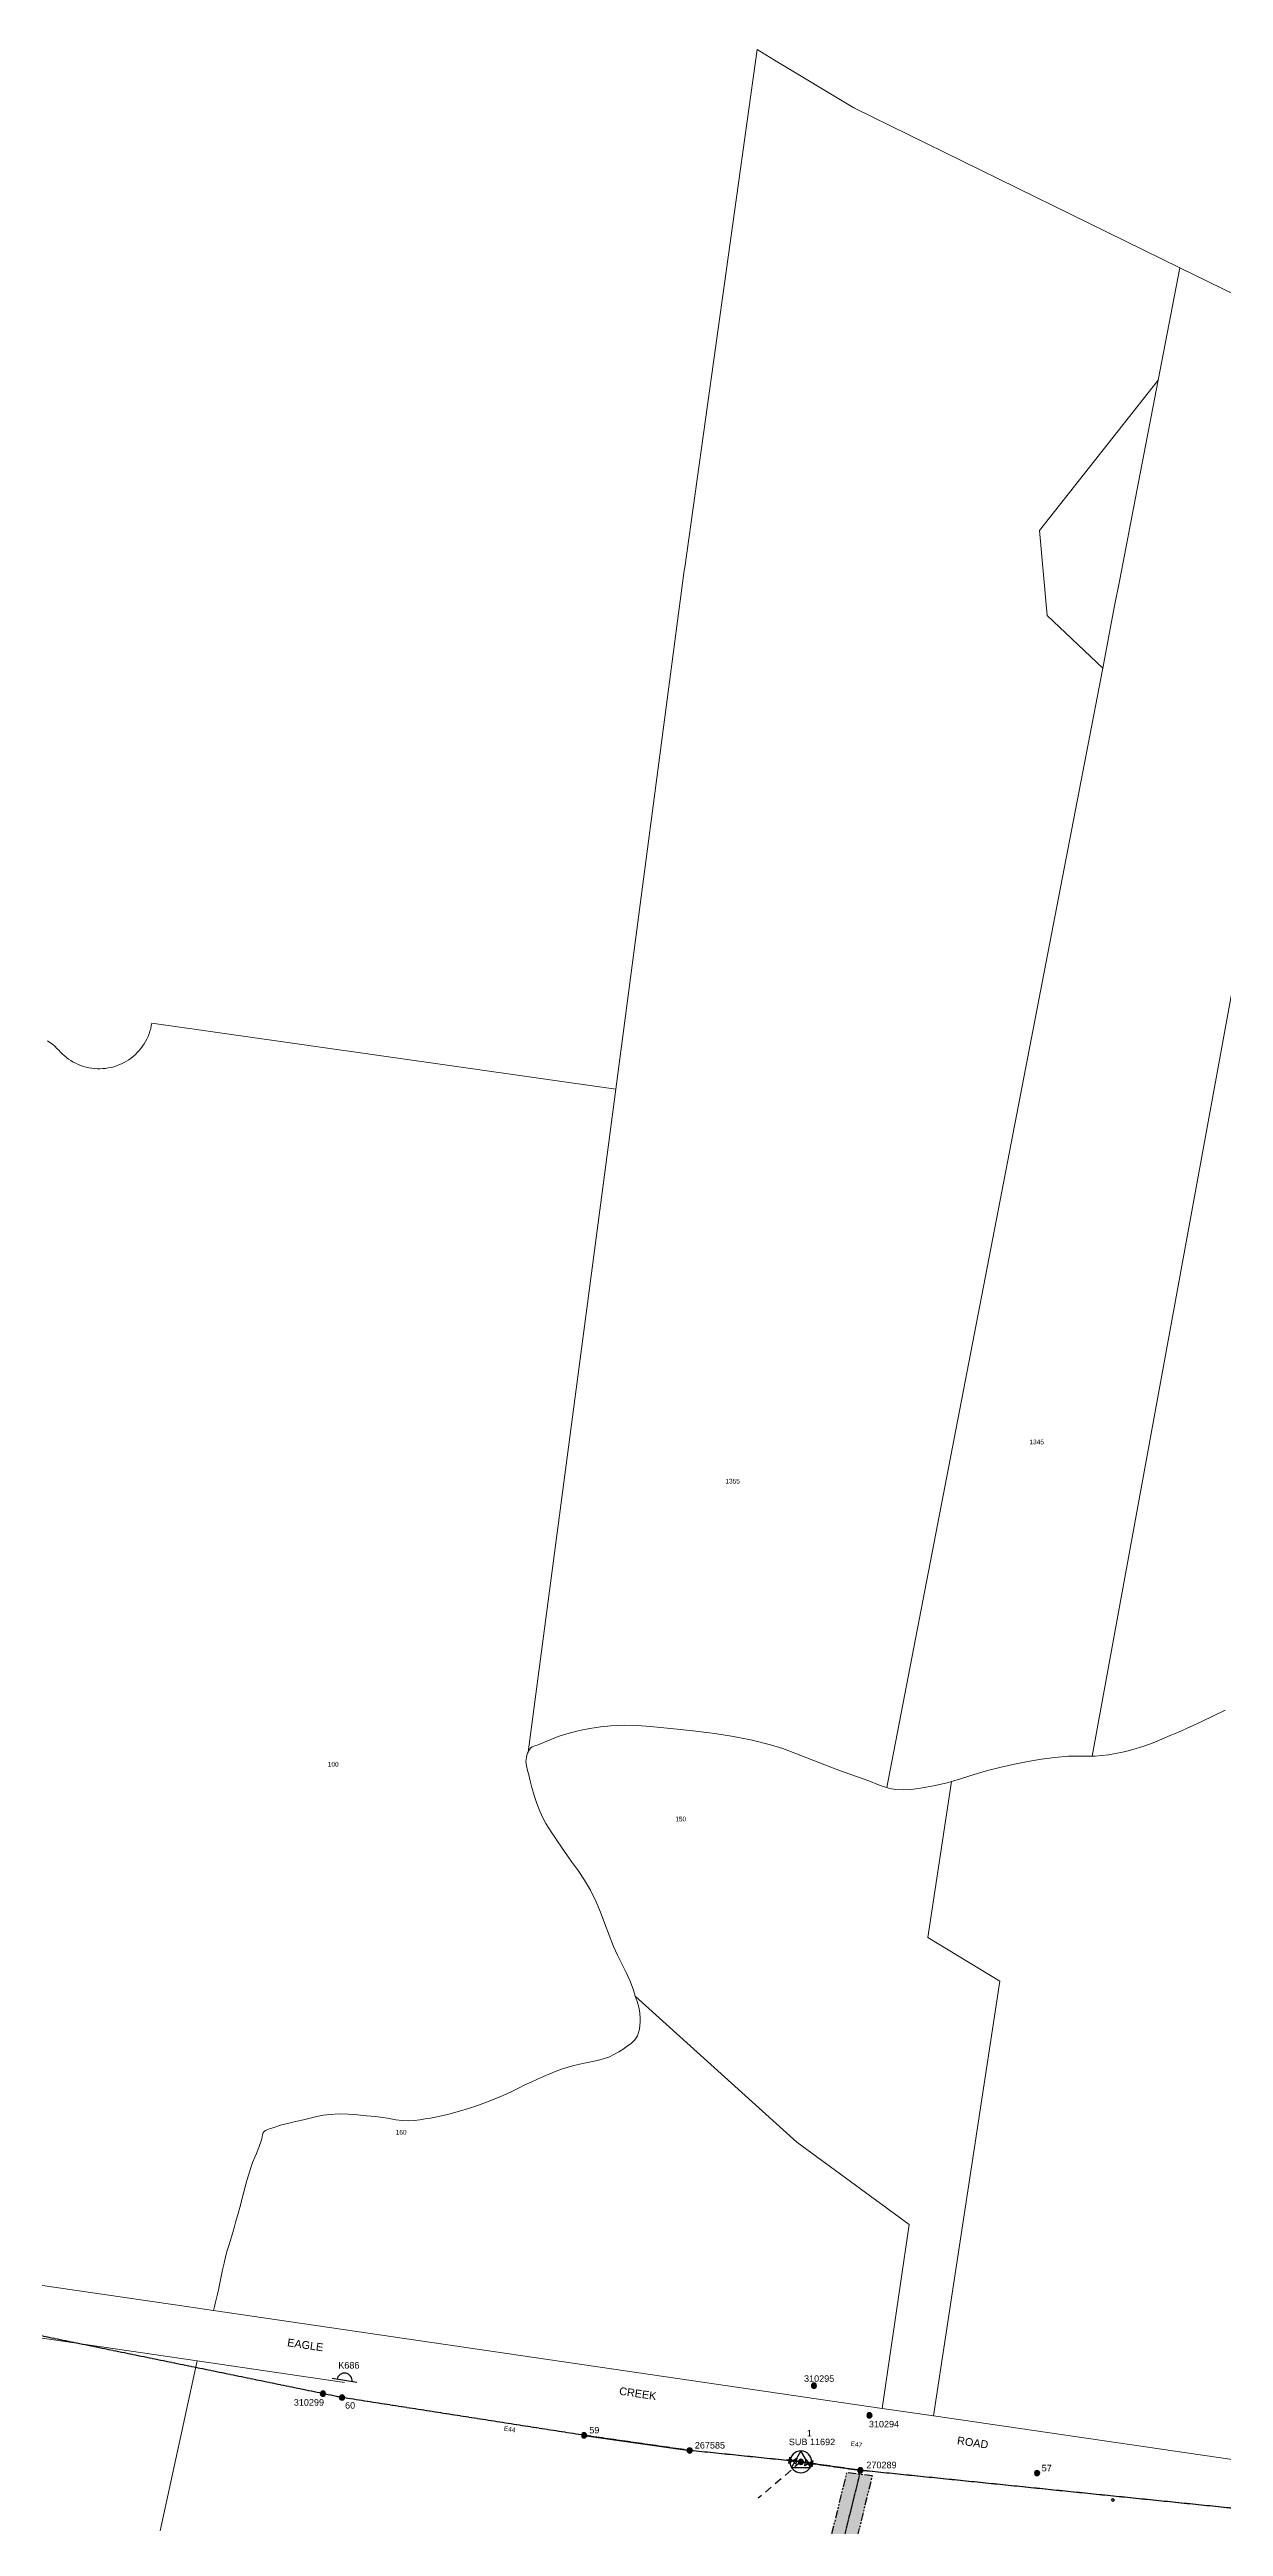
# Model space of a CAD drawing. Header units: metres. Extents: x 277106 to 279712, y 6234192 to 6236845.
# Drawn here: x 277713 to 278166, y 6235890 to 6236845 of the extents above; entities that cross this region are included whole.
import ezdxf
from ezdxf.enums import TextEntityAlignment as Align

# ---------------------------------------------------------------- set-up
doc = ezdxf.new("R2010")
doc.units = ezdxf.units.M
for name, pattern in [('Cable Exist OH', [1, 1, 0]), ('Dash', [5, 3, -2]), ('PHANTOM2', [1.25, 0.625, -0.125, 0.125, -0.125, 0.125, -0.125])]:
    doc.linetypes.add(name, pattern=pattern)
doc.layers.get('0').update_dxf_attribs({"color": 6})
for name, color, linetype in [('_User Miscellaneous11', 7, 'Continuous'), ('Equip_LV_EXT', 7, 'Continuous'), ('Equip_SP_HV_EXT', 7, 'Continuous'), ('Mains_HV_EXT', 7, 'Continuous'), ('Mains_LV_MOD', 3, 'Continuous'), ('Notes', 7, 'Continuous'), ('OH_Details_SP_MISC', 7, 'Continuous'), ('Services_SP_EXT', 7, 'Continuous'), ('Sub_SP_TR_HV_LV_EXT', 7, 'Continuous'), ('SupportsOH_SP_TR_HV_LV_SL_EXT', 7, 'Continuous')]:
    doc.layers.add(name, color=color, linetype=linetype)
for name, color, linetype, lineweight in [('Cadastre Developer_SP_NEW', 2, 'Continuous', 5), ('Cadastre Land Parcels_SP_EXT', 9, 'Continuous', 5), ('Cadastre Roads_SP_EXT', 9, 'Continuous', 5)]:
    doc.layers.add(name, color=color, linetype=linetype, lineweight=lineweight)
doc.styles.add('POLE_LABEL', font='arial.ttf')
doc.styles.get("Standard").update_dxf_attribs({"font": 'arial.ttf'})

# ---------------------------------------------------------------- blocks, each defined once
blk = doc.blocks.new('SUB_POLE_EXT')
blk.add_line((2.16, 0.48), (2.16, 0.48, 0))
blk.add_lwpolyline([(-4.22, 0, 1), (4.22, 0, 1)], format="xyb", close=True)
blk.add_lwpolyline([(2.14, 0.52), (0, 4.22), (-3.66, -2.11), (3.66, -2.11)], close=True)
for tag, height, flags, p in [('STREET_CODE', 0.2, 9, (1.5, 0)), ('ASSET_NUM', 2.5, 8, (2, 2)), ('CONSTRUCTED_VOLTAGE', 0.2, 9, (1.5, -0.2)), ('OPERATING_VOLTAGE', 0.2, 9, (1.5, -0.6)), ('OPERATED_BY', 0.2, 9, (1.5, -0.8)), ('ORIENTATION', 0.2, 9, (1.5, -1.2)), ('OWNED_BY', 0.2, 9, (1.5, -1.4)), ('SECONDARY_VOLTAGE', 0.2, 9, (1.5, -1.6)), ('STATE', 0.2, 9, (1.5, -1.8)), ('SUBSTATION_TYPE', 0.2, 9, (1.5, -2)), ('STREETNAME', 0.2, 9, (1.5, -2.8)), ('SUBURB', 0.2, 9, (1.5, -3)), ('Z', 0.2, 1, (1.5, -3.4)), ('NO_PHASES', 0.2, 9, (1.5, -0.4)), ('MAINTAINED_BY', 0.2, 9, (1.5, -1)), ('USAGE', 0.2, 9, (1.5, -2.2)), ('LEGEND', 0.2, 9, (1.5, -2.4)), ('LOCATION', 0.2, 9, (1.5, -2.6)), ('NOTES', 0.2, 9, (1.5, -3.2))]:
    blk.add_attdef(tag, text='', height=height, dxfattribs=dict(flags=flags)).set_placement(p, align=Align.MIDDLE_LEFT)
blk = doc.blocks.new('LV_OH_LINKS_DISTFUSE_EXT')
for p, q in [((0, 0), (0.96, 0)), ((3.84, 0), (4.8, 0))]:
    blk.add_line(p, q)
blk.add_lwpolyline([(3.84, -1.2), (3.84, 1.2), (0.96, -1.2), (0.96, 1.2)], close=True)
at = {"flags": 9}
for tag, p in [('ACTUAL_STATUS', (0, 0)), ('CONSTRUCTED_VOLTAGE', (0, -0.2)), ('OPERATING_VOLTAGE', (0, -0.6)), ('ORIENTATION', (0, -0.8)), ('OWNED_BY', (0, -1)), ('STATE', (0, -1.2)), ('SWITCH_TYPE', (0, -1.4)), ('NO_PHASES', (0, -0.4)), ('USAGE', (0, -1.6)), ('NOTES', (0, -1.8))]:
    blk.add_attdef(tag, text='', height=0.2, dxfattribs=at).set_placement(p, align=Align.MIDDLE_LEFT)
at = {"flags": 1}
blk.add_attdef('Z', (0, 0), '', height=0.2, dxfattribs=at)
blk = doc.blocks.new('CCP_EXT')
blk.add_wipeout([(0, 0.57), (0.57, 0), (0, -0.57), (-0.57, 0)])
blk.add_lwpolyline([(-0.57, 0), (0, 0.57), (0.57, 0), (0, -0.57), (-0.57, 0)])
at = {"flags": 1}
blk.add_attdef('Z', (0, 0), '', height=0.2, dxfattribs=at)
at = {"flags": 9}
for tag, p in [('CCP_TYPE', (0, 0)), ('CONSTRUCTED_VOLTAGE', (0, -0.2)), ('OPERATING_VOLTAGE', (0, -0.6)), ('ORIENTATION', (0, -0.8)), ('OWNED_BY', (0, -1)), ('STATE', (0, -1.8)), ('NO_PHASES', (0, -0.4)), ('USAGE', (0, -1.2)), ('LEGEND', (0, -1.4)), ('LIFE_SUPPORT', (0, -1.6)), ('NOTES', (0, -2))]:
    blk.add_attdef(tag, text='', height=0.2, dxfattribs=at).set_placement(p, align=Align.MIDDLE_LEFT)
blk = doc.blocks.new('POLE_EXT')
blk.add_hatch(color=256).paths.add_polyline_path([(-1, 0, 1), (1, 0, 1)])
blk.add_lwpolyline([(-1, 0, 1), (1, 0, 1)], format="xyb", close=True)
for tag, height, flags, p in [('pNumber', 2.5, 8, (-17.84, 2.07)), ('OWNED_BY', 0.2, 9, (1.35, -0.4)), ('SPECIAL_USE', 0.2, 9, (1.35, -0.8)), ('STATE', 0.2, 9, (1.35, -1)), ('cLV', 0.2, 9, (1.35, -1.4)), ('hDepth', 0.2, 9, (1.35, -1.6)), ('hDia', 0.2, 9, (1.35, -1.8)), ('cHV', 0.2, 9, (1.35, -2)), ('cLinedev', 0.2, 9, (1.35, -3.4)), ('pExisting', 0.2, 9, (1.35, -3.8)), ('pFooting', 0.2, 9, (1.35, -4.4)), ('pNew', 0.2, 9, (1.35, -4.6)), ('pRelocate', 0.2, 9, (1.35, -5)), ('pRemove', 0.2, 9, (1.35, -5.2)), ('pReplace', 0.2, 9, (1.35, -5.4)), ('pStay', 0.2, 9, (1.35, -5.6)), ('pType', 0.2, 9, (1.35, -5.8)), ('cspan', 0.2, 9, (1.35, -6)), ('STREETNAME', 0.2, 9, (1.35, -6.2)), ('SUBURB', 0.2, 9, (1.35, -6.4)), ('OPERATED_BY', 0.2, 9, (1.36, -7.01)), ('PARENT', 0.2, 9, (1.35, -0.6)), ('USAGE', 0.2, 9, (1.35, -1.2)), ('LBRACKET', 0.2, 9, (1.35, -2.2)), ('LExisting', 0.2, 9, (1.35, -2.4)), ('LANTNUMBER', 0.2, 9, (1.35, -2.6)), ('LOther', 0.2, 9, (1.35, -2.8)), ('LRemove', 0.2, 9, (1.35, -3)), ('LEGEND', 0.2, 9, (1.35, -3.2)), ('LOCATION', 0.2, 9, (1.35, -3.6)), ('PFNUMBER', 0.2, 9, (1.35, -4)), ('NEWPFNUMBER', 0.2, 9, (1.35, -4.2)), ('NOTES', 0.2, 9, (1.35, -6.6)), ('MAINTAINED_BY', 0.2, 9, (1.36, -6.81))]:
    blk.add_attdef(tag, text='', height=height, dxfattribs=dict(flags=flags)).set_placement(p, align=Align.MIDDLE_LEFT)
at = {"style": 'POLE_LABEL'}
for tag, height, flags, p in [('STRUCTURE_PLANT_NUMBER', 0.2, 9, (1.35, 0.03)), ('ASSET_NUM', 2.5, 8, (2, 2)), ('STREET_CODE', 0.2, 9, (1.35, -0.2))]:
    blk.add_attdef(tag, text='', height=height, dxfattribs=dict(at, flags=flags)).set_placement(p, align=Align.MIDDLE_LEFT)
at = {"flags": 1}
blk.add_attdef('Z', (1.35, -7.33), '', height=0.2, dxfattribs=at)
blk = doc.blocks.new('*U37')
blk.add_line((2.28, -0.25), (-2.52, -0.25))
blk.add_lwpolyline([(1.32, -0.25, 0.414214), (-0.12, 1.19, 0.414214), (-1.56, -0.25)], format="xyb")
for tag, height, flags, p in [('STREET_CODE', 0.2, 9, (1.5, 0)), ('ASSET_NUM', 2.5, 8, (2, 2)), ('ACTUAL_STATUS', 0.2, 9, (1.5, -0.2)), ('CONSTRUCTED_VOLTAGE', 0.2, 9, (1.5, -0.4)), ('OPERATING_VOLTAGE', 0.2, 9, (1.5, -0.8)), ('ORIENTATION', 0.2, 9, (1.5, -1)), ('OWNED_BY', 0.2, 9, (1.5, -1.2)), ('OPERATED_BY', 0.2, 9, (1.5, -1.4)), ('STATE', 0.2, 9, (1.5, -1.8)), ('SWITCH_TYPE', 0.2, 9, (1.5, -2)), ('STREETNAME', 0.2, 9, (1.5, -2.8)), ('SUBURB', 0.2, 9, (1.5, -3)), ('Z', 0.2, 1, (1.5, -3.6)), ('NO_PHASES', 0.2, 9, (1.5, -0.6)), ('MAINTAINED_BY', 0.2, 9, (1.5, -1.6)), ('USAGE', 0.2, 9, (1.5, -2.2)), ('LEGEND', 0.2, 9, (1.5, -2.4)), ('LOCATION', 0.2, 9, (1.5, -2.6)), ('NOTES', 0.2, 9, (1.5, -3.2)), ('LABEL_ALIGNMENT', 0.2, 9, (1.5, -3.4))]:
    blk.add_attdef(tag, text='', height=height, dxfattribs=dict(flags=flags)).set_placement(p, align=Align.MIDDLE_LEFT)

msp = doc.modelspace()

# ---------------------------------------------------------------- hatches: boundary and pattern name
at = {"layer": 'Notes'}
h = msp.add_hatch(dxfattribs=at)
h.set_pattern_fill('DOTS', color=252)
h.set_pattern_definition([(0, (1098.9574, 68.1342), (0.79375, 1.5875), [0, -1.5875])])
h.paths.add_polyline_path([(277991.06, 6235715.5), (277997.52, 6235773.15), (278030.7, 6235909.66), (278020.71, 6235910.89), (277987.65, 6235774.89), (277981.16, 6235716.88), (277968.39, 6235624.6), (277961.36, 6235567.28), (277954.45, 6235510.47), (277939.53, 6235390.89), (277949.45, 6235389.65), (277964.38, 6235509.24), (277971.29, 6235566.06), (277978.3, 6235623.3)])

# ---------------------------------------------------------------- linework, layer by layer
at = {"layer": '_User Miscellaneous11', "linetype": 'Cable Exist OH'}
msp.add_lwpolyline([(278026.07, 6235911.8), (277992.58, 6235774.02)], dxfattribs=at)
at = {"layer": 'Cadastre Developer_SP_NEW', "color": 0, "flags": 128}
msp.add_lwpolyline([(277770.1, 6235954.02), (277826.99, 6235945.71)], dxfattribs=at)
at = {"layer": 'Cadastre Land Parcels_SP_EXT', "linetype": 'Continuous'}
for points in [[(277992.98, 6236841.42), (277986.2, 6236845.49), (277958.29, 6236645.73), (277958.13, 6236644.55), (277931.67, 6236444.51), (277897.85, 6236188.85), (277897.99, 6236189.19), (277898.41, 6236189.89), (277898.92, 6236190.47), (277899.44, 6236190.83), (277900.03, 6236191.09), (277900.66, 6236191.31), (277901.31, 6236191.52), (277901.94, 6236191.75), (277903.5, 6236192.41), (277905.06, 6236193.08), (277906.62, 6236193.73), (277908.19, 6236194.36), (277909.78, 6236194.94), (277913.66, 6236196.14), (277917.64, 6236197.14), (277921.67, 6236197.93), (277925.73, 6236198.54), (277929.78, 6236198.98), (277934.86, 6236199.21), (277939.97, 6236199.07), (277945.11, 6236198.7), (277950.24, 6236198.18), (277955.35, 6236197.65), (277962.62, 6236196.89), (277969.9, 6236195.99), (277977.14, 6236194.87), (277984.31, 6236193.45), (277991.36, 6236191.67), (277996.08, 6236190.17), (278000.74, 6236188.45), (278005.37, 6236186.62), (278009.99, 6236184.77), (278014.64, 6236183), (278019.78, 6236181.13), (278022.35, 6236180.2), (278024.92, 6236179.29), (278027.5, 6236178.39), (278029.94, 6236177.48), (278032.37, 6236176.52), (278034.8, 6236175.6), (278036.27, 6236175.15), (278036.8, 6236177.9), (278119.58, 6236606.93), (278098.2, 6236627.21), (278095.24, 6236660.04), (278141.01, 6236718.03), (278149.37, 6236761.36), (278023.59, 6236823.04), (277992.98, 6236841.42)], [(278036.27, 6236175.15), (278034.8, 6236175.6), (278032.37, 6236176.52), (278029.94, 6236177.48), (278027.5, 6236178.39), (278024.92, 6236179.29), (278022.35, 6236180.2), (278019.78, 6236181.13), (278014.64, 6236183), (278009.99, 6236184.77), (278005.37, 6236186.62), (278000.74, 6236188.45), (277996.08, 6236190.17), (277991.36, 6236191.67), (277984.31, 6236193.45), (277977.14, 6236194.87), (277969.9, 6236195.99), (277962.62, 6236196.89), (277955.35, 6236197.65), (277950.24, 6236198.18), (277945.11, 6236198.7), (277939.97, 6236199.07), (277934.86, 6236199.21), (277929.78, 6236198.98), (277925.73, 6236198.54), (277921.67, 6236197.93), (277917.64, 6236197.14), (277913.66, 6236196.14), (277909.78, 6236194.94), (277908.19, 6236194.36), (277906.62, 6236193.73), (277905.06, 6236193.08), (277903.5, 6236192.41), (277901.94, 6236191.75), (277901.31, 6236191.52), (277900.66, 6236191.31), (277900.03, 6236191.09), (277899.44, 6236190.83), (277898.92, 6236190.47), (277898.41, 6236189.89), (277897.99, 6236189.19), (277897.85, 6236188.85), (277897.66, 6236188.41), (277897.39, 6236187.59), (277897.17, 6236186.79), (277897, 6236185.2), (277897.19, 6236183.51), (277897.6, 6236181.76), (277898.1, 6236180.01), (277898.55, 6236178.3), (277899.3, 6236175.2), (277900.18, 6236172.11), (277901.2, 6236169.06), (277902.37, 6236166.08), (277903.71, 6236163.2), (277904.73, 6236161.34), (277905.84, 6236159.53), (277907, 6236157.74), (277908.19, 6236155.97), (277909.36, 6236154.19), (277911.88, 6236150.47), (277914.5, 6236146.81), (277917.12, 6236143.15), (277919.62, 6236139.43), (277921.89, 6236135.59), (277923.94, 6236131.38), (277925.73, 6236127.05), (277927.4, 6236122.64), (277929.06, 6236118.23), (277930.83, 6236113.87), (277932.39, 6236110.5), (277934.04, 6236107.17), (277935.68, 6236103.83), (277937.19, 6236100.45), (277938.46, 6236096.99), (277939.22, 6236094.71), (278001.49, 6236038.4), (278044.96, 6236006.65), (278034.47, 6235935.7), (278054.27, 6235932.81), (278079.93, 6236100.52), (278052.08, 6236117.37), (278061.27, 6236177.48), (278059.57, 6236176.99), (278054.32, 6236175.87), (278051.41, 6236175.36), (278048.47, 6236174.84), (278045.53, 6236174.43), (278042.62, 6236174.23), (278039.75, 6236174.37), (278037.26, 6236174.85), (278036.27, 6236175.15)], [(278034.47, 6235935.7), (278044.96, 6236006.65), (278001.49, 6236038.4), (277939.22, 6236094.71), (277939.89, 6236092.67), (277940.52, 6236090.48), (277940.95, 6236088.28), (277941.1, 6236086.1), (277941.07, 6236084.73), (277940.98, 6236083.34), (277940.8, 6236081.95), (277940.49, 6236080.63), (277940.02, 6236079.39), (277939.04, 6236077.91), (277937.7, 6236076.57), (277936.13, 6236075.36), (277934.47, 6236074.24), (277932.84, 6236073.17), (277928.95, 6236071.2), (277924.62, 6236069.91), (277920.06, 6236068.94), (277915.47, 6236067.98), (277911.07, 6236066.66), (277908.63, 6236065.71), (277906.21, 6236064.72), (277903.8, 6236063.69), (277901.4, 6236062.63), (277901.24, 6236062.56), (277899, 6236061.56), (277896.59, 6236060.44), (277894.19, 6236059.26), (277891.79, 6236058.08), (277889.39, 6236056.93), (277886.95, 6236055.86), (277882.13, 6236053.92), (277877.22, 6236052.14), (277872.25, 6236050.54), (277867.22, 6236049.17), (277862.16, 6236048.08), (277860.11, 6236047.69), (277858.05, 6236047.32), (277855.99, 6236047), (277853.92, 6236046.77), (277851.85, 6236046.66), (277849.29, 6236046.75), (277846.74, 6236047.06), (277843.56, 6236047.58), (277841.61, 6236047.91), (277839.04, 6236048.23), (277835.51, 6236048.58), (277831.96, 6236048.94), (277828.42, 6236049.2), (277824.89, 6236049.29), (277821.39, 6236049.1), (277818.82, 6236048.76), (277816.27, 6236048.26), (277813.73, 6236047.67), (277811.19, 6236047.04), (277808.66, 6236046.42), (277807.08, 6236046.06), (277805.49, 6236045.7), (277803.91, 6236045.33), (277802.34, 6236044.92), (277800.79, 6236044.45), (277800.43, 6236044.32), (277800.07, 6236044.2), (277799.7, 6236044.07), (277799.34, 6236043.94), (277798.98, 6236043.8), (277798.34, 6236043.59), (277797.68, 6236043.39), (277797.04, 6236043.17), (277796.45, 6236042.9), (277795.97, 6236042.53), (277795.58, 6236041.95), (277795.33, 6236041.23), (277795.17, 6236040.44), (277795.02, 6236039.63), (277794.82, 6236038.86), (277794.06, 6236036.75), (277793.23, 6236034.68), (277792.98, 6236034.07), (277792.37, 6236032.61), (277791.53, 6236030.54), (277790.77, 6236028.44), (277790, 6236026.02), (277789.31, 6236023.58), (277788.65, 6236021.12), (277788.01, 6236018.66), (277787.35, 6236016.21), (277786.79, 6236014.13), (277785.66, 6236009.97), (277785.1, 6236007.9), (277784.52, 6236005.82), (277783.83, 6236003.49), (277782.42, 6235998.86), (277781.73, 6235996.54), (277781.09, 6235994.2), (277780.48, 6235991.65), (277779.92, 6235989.08), (277779.4, 6235986.51), (277778.86, 6235983.94), (277778.3, 6235981.37), (277777.94, 6235979.79), (277777.56, 6235978.21), (277777.18, 6235976.63), (277776.8, 6235975.06), (277776.4, 6235973.43), (278034.47, 6235935.7)]]:
    msp.add_lwpolyline(points, close=True, dxfattribs=at)
for points in [[(278181.77, 6236745.48), (278149.37, 6236761.36), (278141.01, 6236718.03), (278132.77, 6236675.3), (278126.17, 6236641.11), (278124.07, 6236630.24), (278119.58, 6236606.93), (278036.8, 6236177.9), (278036.27, 6236175.15), (278037.26, 6236174.85), (278039.75, 6236174.37), (278042.62, 6236174.23), (278045.53, 6236174.43), (278048.47, 6236174.84), (278051.41, 6236175.36), (278054.32, 6236175.87), (278059.57, 6236176.99), (278061.27, 6236177.48), (278064.76, 6236178.48), (278069.93, 6236180.13), (278075.11, 6236181.73), (278080.34, 6236183.07), (278085.51, 6236184.16), (278090.71, 6236185.17), (278095.93, 6236186.05), (278101.17, 6236186.76), (278106.41, 6236187.23), (278108.96, 6236187.31), (278111.53, 6236187.3), (278114.09, 6236187.27), (278115.56, 6236187.29), (278214.74, 6236729.31)], [(277636.27, 6235993.92), (277766.04, 6235974.94), (277776.4, 6235973.43), (277776.8, 6235975.06), (277777.18, 6235976.63), (277777.56, 6235978.21), (277777.94, 6235979.79), (277778.3, 6235981.37), (277778.86, 6235983.94), (277779.4, 6235986.51), (277779.92, 6235989.08), (277780.48, 6235991.65), (277781.09, 6235994.2), (277781.73, 6235996.54), (277782.42, 6235998.86), (277783.83, 6236003.49), (277784.52, 6236005.82), (277785.1, 6236007.9), (277785.66, 6236009.97), (277786.79, 6236014.13), (277787.35, 6236016.21), (277788.01, 6236018.66), (277788.65, 6236021.12), (277789.31, 6236023.58), (277790, 6236026.02), (277790.77, 6236028.44), (277791.53, 6236030.54), (277792.37, 6236032.61), (277792.98, 6236034.07), (277793.23, 6236034.68), (277794.06, 6236036.75), (277794.82, 6236038.86), (277795.02, 6236039.63), (277795.17, 6236040.44), (277795.33, 6236041.23), (277795.58, 6236041.95), (277795.97, 6236042.53), (277796.45, 6236042.9), (277797.04, 6236043.17), (277797.68, 6236043.39), (277798.34, 6236043.59), (277798.98, 6236043.8), (277799.34, 6236043.94), (277799.7, 6236044.07), (277800.07, 6236044.2), (277800.43, 6236044.32), (277800.79, 6236044.45), (277802.34, 6236044.92), (277803.91, 6236045.33), (277805.49, 6236045.7), (277807.08, 6236046.06), (277808.66, 6236046.42), (277811.19, 6236047.04), (277813.73, 6236047.67), (277816.27, 6236048.26), (277818.82, 6236048.76), (277821.39, 6236049.1), (277824.89, 6236049.29), (277828.42, 6236049.2), (277831.96, 6236048.94), (277835.51, 6236048.58), (277839.04, 6236048.23), (277841.61, 6236047.91), (277843.56, 6236047.58), (277846.74, 6236047.06), (277849.29, 6236046.75), (277851.85, 6236046.66), (277853.92, 6236046.77), (277855.99, 6236047), (277858.05, 6236047.32), (277860.11, 6236047.69), (277862.16, 6236048.08), (277867.22, 6236049.17), (277872.25, 6236050.54), (277877.22, 6236052.14), (277882.13, 6236053.92), (277886.95, 6236055.86), (277889.39, 6236056.93), (277891.79, 6236058.08), (277894.19, 6236059.26), (277896.59, 6236060.44), (277899, 6236061.56), (277901.24, 6236062.56), (277901.4, 6236062.63), (277903.8, 6236063.69), (277906.21, 6236064.72), (277908.63, 6236065.71), (277911.07, 6236066.66), (277915.47, 6236067.98), (277920.06, 6236068.94), (277924.62, 6236069.91), (277928.95, 6236071.2), (277932.84, 6236073.17), (277934.47, 6236074.24), (277936.13, 6236075.36), (277937.7, 6236076.57), (277939.04, 6236077.91), (277940.02, 6236079.39), (277940.49, 6236080.63), (277940.8, 6236081.95), (277940.98, 6236083.34), (277941.07, 6236084.73), (277941.1, 6236086.1), (277940.95, 6236088.28), (277940.52, 6236090.48), (277939.89, 6236092.67), (277939.22, 6236094.71), (277938.46, 6236096.99), (277937.19, 6236100.45), (277935.68, 6236103.83), (277934.04, 6236107.17), (277932.39, 6236110.5), (277930.83, 6236113.87), (277929.06, 6236118.23), (277927.4, 6236122.64), (277925.73, 6236127.05), (277923.94, 6236131.38), (277921.89, 6236135.59), (277919.62, 6236139.43), (277917.12, 6236143.15), (277914.5, 6236146.81), (277911.88, 6236150.47), (277909.36, 6236154.19), (277908.19, 6236155.97), (277907, 6236157.74), (277905.84, 6236159.53), (277904.73, 6236161.34), (277903.71, 6236163.2), (277902.37, 6236166.08), (277901.2, 6236169.06), (277900.18, 6236172.11), (277899.3, 6236175.2), (277898.55, 6236178.3), (277898.1, 6236180.01), (277897.6, 6236181.76), (277897.19, 6236183.51), (277897, 6236185.2), (277897.17, 6236186.79), (277897.39, 6236187.59), (277897.66, 6236188.41), (277897.85, 6236188.85), (277931.67, 6236444.51), (277931.67, 6236444.51), (277752.6, 6236470), (277752.42, 6236468.94), (277752.19, 6236467.89), (277751.9, 6236466.86), (277751.56, 6236465.84), (277751.16, 6236464.84), (277750.71, 6236463.86), (277750.22, 6236462.91), (277749.67, 6236461.99), (277749.08, 6236461.1), (277748.44, 6236460.24), (277747.75, 6236459.41), (277747.02, 6236458.62), (277746.26, 6236457.87), (277745.45, 6236457.15), (277744.61, 6236456.49), (277743.73, 6236455.87), (277742.83, 6236455.29), (277741.89, 6236454.77), (277740.93, 6236454.29), (277739.95, 6236453.86), (277738.94, 6236453.49), (277737.91, 6236453.17), (277736.87, 6236452.9), (277735.82, 6236452.69), (277734.76, 6236452.53), (277733.69, 6236452.43), (277732.62, 6236452.39), (277731.54, 6236452.4), (277730.47, 6236452.47), (277729.41, 6236452.59), (277728.35, 6236452.77), (277727.3, 6236453), (277726.27, 6236453.29), (277725.25, 6236453.63), (277724.25, 6236454.03), (277723.27, 6236454.48), (277722.32, 6236454.98), (277721.4, 6236455.52), (277720.5, 6236456.12), (277719.64, 6236456.76), (277718.82, 6236457.44), (277718.03, 6236458.17), (277717.27, 6236458.94), (277716.84, 6236459.42), (277716.01, 6236460.26), (277715.15, 6236461.05), (277714.24, 6236461.81), (277713.29, 6236462.51), (277712.31, 6236463.16)], [(278166.84, 6236205.02), (278157.88, 6236200.63), (278148.81, 6236196.57), (278145.59, 6236195.17), (278142.36, 6236193.78), (278139.12, 6236192.44), (278135.84, 6236191.22), (278132.51, 6236190.17), (278129.89, 6236189.46), (278127.23, 6236188.83), (278124.56, 6236188.28), (278121.87, 6236187.82), (278119.18, 6236187.48), (278116.64, 6236187.3), (278115.56, 6236187.29), (278114.09, 6236187.27), (278111.53, 6236187.3), (278108.96, 6236187.31), (278106.41, 6236187.23), (278101.17, 6236186.76), (278095.93, 6236186.05), (278090.71, 6236185.17), (278085.51, 6236184.16), (278080.34, 6236183.07), (278075.11, 6236181.73), (278069.93, 6236180.13), (278064.76, 6236178.48), (278061.27, 6236177.48), (278052.08, 6236117.37), (278079.93, 6236100.52), (278054.27, 6235932.81), (278311.18, 6235895.24)], [(277755.82, 6235888.44), (277770.1, 6235954.02), (277770.1, 6235954.02), (277425.54, 6236004.4), (277350.42, 6235398.18)]]:
    msp.add_lwpolyline(points, dxfattribs=at)
at = {"layer": 'Mains_HV_EXT', "linetype": 'Cable Exist OH'}
for points in [[(277826.03, 6235939.89), (277652.9, 6235975.33)], [(278003.12, 6235915.06), (277960.18, 6235919.47), (277919.46, 6235925.3), (277826.03, 6235939.89)], [(278026.07, 6235911.8), (278003.12, 6235915.06)]]:
    msp.add_lwpolyline(points, dxfattribs=at)
at = {"layer": 'Mains_LV_MOD', "linetype": 'Cable Exist OH'}
for points in [[(277960.18, 6235919.47), (277919.46, 6235925.3), (277824.25, 6235940.17)], [(278003.12, 6235915.06), (277960.18, 6235919.47)], [(278003.12, 6235915.06), (278026.07, 6235911.8)]]:
    msp.add_lwpolyline(points, dxfattribs=at)
at = {"layer": 'Notes', "linetype": 'PHANTOM2', "ltscale": 5, "flags": 128}
msp.add_lwpolyline([(278030.7, 6235909.66), (278020.71, 6235910.89), (277987.65, 6235774.89), (277981.16, 6235716.88), (277968.39, 6235624.6), (277961.36, 6235567.28), (277954.45, 6235510.47), (277939.53, 6235390.89), (277949.45, 6235389.65), (277964.38, 6235509.24), (277971.29, 6235566.06), (277978.3, 6235623.3), (277991.06, 6235715.5), (277997.52, 6235773.15)], close=True, dxfattribs=at)
at = {"layer": 'OH_Details_SP_MISC', "linetype": 'Dash', "flags": 128}
msp.add_lwpolyline([(278003.12, 6235915.06), (277986.61, 6235901.02)], dxfattribs=at)
at = {"layer": 'Services_SP_EXT'}
msp.add_lwpolyline([(277919.46, 6235925.3), (277960.18, 6235919.47)], dxfattribs=at)

# ---------------------------------------------------------------- block references
at = {"layer": 'Equip_LV_EXT'}
for p, rotation in [((278002.31, 6235915.18), 171.6760131534913), ((278003.89, 6235914.94), 350.3664121575774)]:
    msp.add_blockref('LV_OH_LINKS_DISTFUSE_EXT', p, dxfattribs=dict(at, rotation=rotation))
at = {"layer": 'Equip_SP_HV_EXT'}
ref = msp.add_blockref('*U37', (277827.32, 6235946.92), dxfattribs=dict(at, xscale=2, yscale=2, zscale=2, rotation=350.4866516743257))
ref.add_attrib('ASSET_NUM', 'K686', dxfattribs={"layer": '0', "height": 2.5}).set_placement((277824.58, 6235953.58), align=Align.TOP_LEFT)
at = {"layer": 'Sub_SP_TR_HV_LV_EXT'}
ref = msp.add_blockref('SUB_POLE_EXT', (278003.12, 6235915.06), dxfattribs=at)
ref.add_attrib('ASSET_NUM', 'SUB 11692', dxfattribs={"layer": '0', "height": 2.5}).set_placement((278016.33, 6235924.02), align=Align.TOP_RIGHT)
at = {"layer": 'SupportsOH_SP_TR_HV_LV_SL_EXT'}
ref = msp.add_blockref('POLE_EXT', (278008.15, 6235944.45), dxfattribs=at)
ref.add_attrib('ASSET_NUM', '310295', dxfattribs={"layer": '0', "height": 2.5, "style": 'POLE_LABEL'}).set_placement((278010.15, 6235945.2), align=Align.BOTTOM_CENTER)
ref = msp.add_blockref('POLE_EXT', (277818.64, 6235941.36), dxfattribs=at)
ref.add_attrib('ASSET_NUM', '310299', dxfattribs={"layer": '0', "height": 2.5, "style": 'POLE_LABEL'}).set_placement((277819.07, 6235939.27), align=Align.TOP_RIGHT)
ref = msp.add_blockref('POLE_EXT', (277826.03, 6235939.89), dxfattribs=at)
ref.add_attrib('ASSET_NUM', '60', dxfattribs={"layer": '0', "height": 2.5, "style": 'POLE_LABEL'}).set_placement((277829.14, 6235934.86), align=Align.BOTTOM_CENTER)
ref = msp.add_blockref('POLE_EXT', (278029.57, 6235933.01), dxfattribs=at)
ref.add_attrib('ASSET_NUM', '310294', dxfattribs={"layer": '0', "height": 2.5, "style": 'POLE_LABEL'}).set_placement((278041.01, 6235929.64), align=Align.MIDDLE_RIGHT)
ref = msp.add_blockref('POLE_EXT', (277919.46, 6235925.3), dxfattribs=at)
ref.add_attrib('ASSET_NUM', '59', dxfattribs={"layer": '0', "height": 2.5, "style": 'POLE_LABEL'}).set_placement((277925.34, 6235928.55), align=Align.TOP_RIGHT)
ref = msp.add_blockref('POLE_EXT', (277960.18, 6235919.47), dxfattribs=at)
ref.add_attrib('ASSET_NUM', '267585', dxfattribs={"layer": '0', "height": 2.5, "style": 'POLE_LABEL'}).set_placement((277973.83, 6235922.72), align=Align.TOP_RIGHT)
ref = msp.add_blockref('POLE_EXT', (278003.12, 6235915.06), dxfattribs=at)
ref.add_attrib('ASSET_NUM', '1', dxfattribs={"layer": '0', "height": 2.5, "style": 'POLE_LABEL'}).set_placement((278005.4, 6235927.36), align=Align.TOP_LEFT)
ref = msp.add_blockref('POLE_EXT', (278026.07, 6235911.8), dxfattribs=at)
ref.add_attrib('ASSET_NUM', '270289', dxfattribs={"layer": '0', "height": 2.5, "style": 'POLE_LABEL'}).set_placement((278028.39, 6235915.12), align=Align.TOP_LEFT)
ref = msp.add_blockref('POLE_EXT', (278094.29, 6235910.76), dxfattribs=at)
ref.add_attrib('ASSET_NUM', '57', dxfattribs={"layer": '0', "height": 2.5, "style": 'POLE_LABEL'}).set_placement((278096.05, 6235913.94), align=Align.TOP_LEFT)

# ---------------------------------------------------------------- texts
at = {"layer": 'Cadastre Land Parcels_SP_EXT'}
for s, p in [('1345', (278091.34, 6236307.54)), ('1355', (277973.98, 6236292.42)), ('100', (277820.53, 6236183.25)), ('150', (277954.64, 6236162.12)), ('160', (277846.75, 6236041.3))]:
    msp.add_text(s, height=1.8, dxfattribs=at).set_placement(p)
at = {"layer": 'Cadastre Roads_SP_EXT'}
for s, p in [('EAGLE', (277804.72, 6235959.72)), ('CREEK', (277932.82, 6235941)), ('ROAD', (278063.24, 6235921.93))]:
    msp.add_text(s, height=3, rotation=351.68172, dxfattribs=at).set_placement(p)
at = {"layer": 'Mains_LV_MOD'}
for s, rotation, p in [('E44', 350.55912, (277888.37, 6235927.14)), ('E47', 350.6524, (278022.2, 6235921.32))]:
    msp.add_text(s, height=1.8, rotation=rotation, dxfattribs=at).set_placement(p)

# ---------------------------------------------------------------- next in the draw order: block references
at = {"layer": 'Services_SP_EXT', "rotation": 90.0000000000002}
msp.add_blockref('CCP_EXT', (278123.56, 6235900.32), dxfattribs=at)

# ---------------------------------------------------------------- next in the draw order: block references
msp.add_blockref('CCP_EXT', (278123.56, 6235900.32), dxfattribs=at)

# ---------------------------------------------------------------- next in the draw order: linework, layer by layer
at = {"layer": 'Mains_HV_EXT', "linetype": 'Cable Exist OH'}
msp.add_lwpolyline([(278227.61, 6235891.27), (278026.07, 6235911.8)], dxfattribs=at)

doc.saveas('drawing.dxf')
